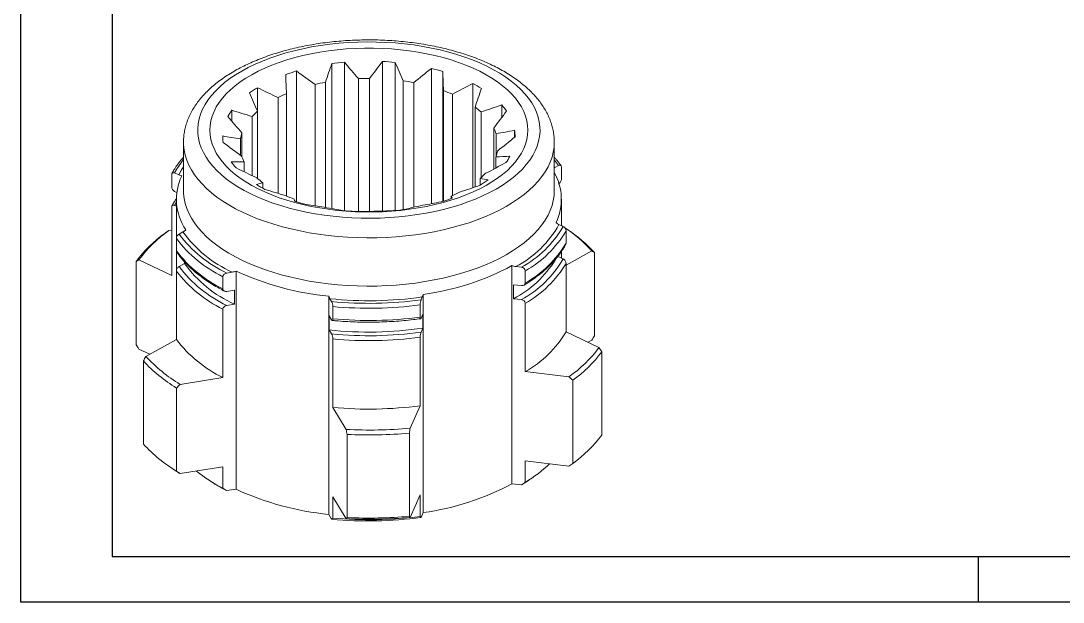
# Model space of a CAD drawing. Header units: millimetres. Extents: x 2521 to 2789, y 1164 to 1354.
# Drawn here: x 2520.6 to 2666.8, y 1164.3 to 1245.8 of the extents above; entities that cross this region are included whole.
import ezdxf

# ---------------------------------------------------------------- set-up
doc = ezdxf.new("R2010")
doc.units = ezdxf.units.MM
doc.linetypes.add('ACAD_ISO05W100', pattern=[33, 24, -3, 0, -3, 0, -3])
doc.layers.add('AM_BOR', color=2, linetype='ACAD_ISO05W100', lineweight=35)

# ---------------------------------------------------------------- blocks, each defined once
blk = doc.blocks.new('A3 ZTL')
for p, q in [((19.57, 280.82), (19.57, 9.78)), ((19.57, 9.78), (401.17, 9.78))]:
    blk.add_line(p, q)
at = {"layer": 'AM_BOR', "color": 135, "linetype": 'Continuous', "lineweight": 25}
for p, q in [((0, 0), (0, 290.61)), ((410.96, 0), (0, 0))]:
    blk.add_line(p, q, dxfattribs=at)
at = {"layer": 'AM_BOR', "color": 135, "lineweight": 25}
blk.add_line((205.48, 9.78), (205.48, 0), dxfattribs=at)

msp = doc.modelspace()

# ---------------------------------------------------------------- linework, layer by layer
at = {"color": 7, "linetype": 'Continuous', "lineweight": 15}
for p, q in [((2564.187, 1219.47), (2564.187, 1239.8)), ((2565.947, 1219.179), (2565.947, 1239.995)), ((2571.283, 1219.123), (2571.283, 1240.1)), ((2573.066, 1219.2), (2573.066, 1239.974)), ((2559.243, 1220.412), (2559.243, 1238.762)), ((2578.15, 1220.15), (2578.15, 1239.132)), ((2579.742, 1220.474), (2579.742, 1238.7)), ((2561.832, 1236.87), (2561.832, 1219.855)), ((2563.292, 1237.177), (2563.292, 1219.622)), ((2567.913, 1237.69), (2567.913, 1219.075)), ((2569.488, 1237.721), (2569.488, 1219.077)), ((2574.172, 1237.39), (2574.172, 1219.32)), ((2575.672, 1237.142), (2575.672, 1219.657)), ((2583.96, 1222.396), (2583.96, 1237.013)), ((2553.762, 1233.108), (2553.762, 1236.421)), ((2557.83, 1235.573), (2557.83, 1221.225)), ((2579.854, 1236.005), (2579.854, 1220.508)), ((2581.099, 1235.507), (2581.099, 1221.291)), ((2556.662, 1235.028), (2556.662, 1221.6)), ((2584.273, 1233.703), (2584.273, 1222.502)), ((2588.013, 1232.239), (2588.013, 1233.998)), ((2550.166, 1231.728), (2550.166, 1233.256)), ((2553.027, 1232.387), (2553.027, 1224.088)), ((2553.763, 1233.105), (2553.763, 1223.694)), ((2585.113, 1233.016), (2585.113, 1223.783)), ((2586.898, 1230.761), (2586.898, 1225.016)), ((2548.889, 1229.525), (2548.889, 1229.649)), ((2551.581, 1230.069), (2551.581, 1226.73)), ((2587.23, 1229.967), (2587.23, 1226.831)), ((2589.819, 1229.47), (2589.819, 1230.451)), ((2543.388, 1228.763), (2543.388, 1221.992)), ((2551.366, 1229.264), (2551.366, 1226.962)), ((2595.388, 1221.992), (2595.388, 1228.763)), ((2587.196, 1226.73), (2587.196, 1225.173)), ((2551.879, 1226.037), (2551.879, 1224.64)), ((2595.388, 1225.188), (2595.458, 1225.214)), ((2595.998, 1225.514), (2595.458, 1225.214)), ((2596.382, 1223.584), (2596.382, 1225.298)), ((2541.732, 1224.227), (2541.732, 1222.513)), ((2542.728, 1224.18), (2542.145, 1224.458)), ((2585.013, 1223.694), (2585.013, 1222.752)), ((2554.503, 1223.096), (2554.503, 1222.327)), ((2542.145, 1221.886), (2542.453, 1221.74)), ((2542.388, 1220.78), (2542.388, 1201.11)), ((2580.946, 1221.225), (2580.946, 1220.867)), ((2596.388, 1217.07), (2596.388, 1220.78)), ((2541.732, 1219.684), (2541.732, 1210.084)), ((2542.388, 1219.799), (2542.145, 1219.915)), ((2541.326, 1216.382), (2541.732, 1216.334)), ((2542.778, 1215.898), (2543.318, 1216.199)), ((2596.048, 1217.232), (2596.631, 1216.954)), ((2597.286, 1216.506), (2596.886, 1216.78)), ((2597.045, 1216.328), (2597.045, 1214.614)), ((2542.394, 1213.542), (2542.394, 1215.257)), ((2596.388, 1212.527), (2596.388, 1213.449)), ((2600.65, 1213.527), (2597.045, 1211.524)), ((2601.018, 1201.646), (2601.018, 1213.303)), ((2536.729, 1212.043), (2536.729, 1200.385)), ((2541.732, 1210.084), (2537.125, 1212.282)), ((2542.778, 1211.355), (2543.551, 1211.785)), ((2543.551, 1211.785), (2543.551, 1211.997)), ((2595.885, 1212.767), (2596.631, 1212.411)), ((2597.045, 1211.785), (2597.045, 1202.185)), ((2542.394, 1201.113), (2542.394, 1210.714)), ((2550.217, 1210.552), (2549.458, 1210.431)), ((2550.763, 1210.712), (2550.763, 1180.123)), ((2589.446, 1211.47), (2589.446, 1180.882)), ((2590.777, 1211.241), (2590.003, 1211.332)), ((2591.327, 1209.033), (2591.327, 1210.748)), ((2548.919, 1209.916), (2548.919, 1208.202)), ((2549.458, 1207.859), (2550.544, 1208.032)), ((2550.544, 1208.032), (2550.544, 1206.061)), ((2577.004, 1207.438), (2577.004, 1176.85)), ((2589.669, 1208.799), (2590.777, 1208.669)), ((2589.669, 1206.828), (2589.669, 1208.799)), ((2550.544, 1206.061), (2549.458, 1205.888)), ((2563.764, 1207.179), (2563.764, 1176.59)), ((2564.167, 1206.433), (2563.932, 1206.824)), ((2576.576, 1205.967), (2576.576, 1204.253)), ((2576.877, 1207.078), (2576.701, 1206.679)), ((2590.777, 1206.698), (2589.669, 1206.828)), ((2591.327, 1196.605), (2591.327, 1206.205)), ((2548.919, 1205.373), (2548.919, 1195.773)), ((2564.334, 1204.013), (2564.334, 1205.727)), ((2576.701, 1204.107), (2576.953, 1204.678)), ((2576.953, 1204.678), (2576.953, 1202.707)), ((2563.831, 1204.421), (2564.167, 1203.862)), ((2563.831, 1202.45), (2563.831, 1204.421)), ((2564.167, 1201.89), (2563.831, 1202.45)), ((2576.953, 1202.707), (2576.701, 1202.136)), ((2597.045, 1202.185), (2601.651, 1199.987)), ((2538.126, 1198.741), (2542.394, 1201.113)), ((2564.334, 1191.584), (2564.334, 1201.184)), ((2576.576, 1201.424), (2576.576, 1191.824)), ((2600.119, 1200.718), (2600.65, 1201.013)), ((2537.125, 1199.767), (2538.657, 1199.036)), ((2602.047, 1199.369), (2602.047, 1187.711)), ((2537.759, 1186.451), (2537.759, 1198.108)), ((2548.919, 1195.773), (2542.92, 1194.818)), ((2597.451, 1195.887), (2591.327, 1196.605)), ((2542.403, 1194.307), (2542.403, 1182.649)), ((2597.978, 1183.739), (2597.978, 1195.397)), ((2566.189, 1188.494), (2564.334, 1191.584)), ((2576.576, 1191.824), (2575.182, 1188.67)), ((2566.348, 1176.142), (2566.348, 1187.799)), ((2575.062, 1187.97), (2575.062, 1176.313)), ((2591.327, 1184.09), (2597.451, 1183.372)), ((2591.327, 1181.09), (2591.327, 1184.09)), ((2541.491, 1183.248), (2541.89, 1182.974)), ((2542.92, 1182.303), (2548.919, 1183.258)), ((2548.919, 1183.258), (2548.919, 1180.258)), ((2546.447, 1181.738), (2546.846, 1181.464)), ((2591.93, 1181.464), (2592.33, 1181.738)), ((2549.458, 1179.916), (2550.763, 1180.123)), ((2589.446, 1180.882), (2590.777, 1180.726)), ((2564.334, 1179.069), (2566.189, 1175.979)), ((2564.334, 1176.069), (2564.334, 1179.069)), ((2575.182, 1176.155), (2576.576, 1179.309)), ((2576.576, 1179.309), (2576.576, 1176.309)), ((2576.701, 1176.164), (2577.004, 1176.85)), ((2563.764, 1176.59), (2564.167, 1175.918))]:
    msp.add_line(p, q, dxfattribs=at)
at = {"color": 8, "linetype": 'Continuous', "lineweight": 15}
for p, q in [((2595.388, 1225.32), (2595.458, 1225.214)), ((2542.388, 1220.355), (2542.145, 1219.915))]:
    msp.add_line(p, q, dxfattribs=at)
at = {"color": 7, "linetype": 'Continuous', "lineweight": 15, "flags": 128}
for points in [[(2558.187, 1219.546), (2559.374, 1219.244), (2560.59, 1218.977), (2561.834, 1218.745), (2563.1, 1218.549), (2564.386, 1218.388), (2565.686, 1218.265), (2566.998, 1218.178), (2568.317, 1218.129), (2569.64, 1218.118), (2570.962, 1218.143), (2572.278, 1218.207), (2573.587, 1218.307), (2574.882, 1218.445), (2576.161, 1218.619), (2577.419, 1218.829), (2578.652, 1219.075), (2579.858, 1219.355), (2581.032, 1219.669), (2582.17, 1220.016), (2583.27, 1220.394), (2584.327, 1220.803), (2585.339, 1221.242), (2586.303, 1221.709), (2587.215, 1222.202), (2588.073, 1222.72), (2588.875, 1223.262), (2589.617, 1223.826), (2590.297, 1224.41), (2590.915, 1225.012), (2591.467, 1225.632), (2591.951, 1226.265), (2592.368, 1226.912), (2592.714, 1227.569), (2592.99, 1228.235), (2593.194, 1228.909), (2593.326, 1229.586), (2593.385, 1230.267), (2593.371, 1230.948), (2593.284, 1231.628), (2593.125, 1232.304), (2592.893, 1232.975), (2592.591, 1233.638), (2592.217, 1234.291), (2591.775, 1234.933), (2591.264, 1235.562), (2590.687, 1236.175), (2590.046, 1236.77), (2589.341, 1237.347), (2588.576, 1237.902), (2587.753, 1238.436), (2586.874, 1238.945), (2585.942, 1239.428), (2584.959, 1239.884), (2583.93, 1240.311), (2582.856, 1240.709), (2581.741, 1241.076), (2580.589, 1241.41), (2579.403, 1241.711), (2578.186, 1241.978), (2576.942, 1242.21), (2575.676, 1242.407), (2574.391, 1242.567), (2573.09, 1242.691), (2571.778, 1242.777), (2570.459, 1242.826), (2569.136, 1242.838), (2567.815, 1242.812), (2566.498, 1242.749), (2565.19, 1242.648), (2563.894, 1242.511), (2562.616, 1242.336), (2561.358, 1242.126), (2560.124, 1241.881), (2558.918, 1241.601), (2557.745, 1241.287), (2556.606, 1240.94), (2555.507, 1240.561), (2554.449, 1240.152), (2553.437, 1239.714), (2552.473, 1239.247), (2551.561, 1238.754), (2550.703, 1238.235), (2549.902, 1237.693), (2549.16, 1237.13), (2548.479, 1236.546), (2547.862, 1235.943), (2547.31, 1235.324), (2546.825, 1234.69), (2546.409, 1234.044), (2546.062, 1233.386), (2545.786, 1232.72), (2545.582, 1232.047), (2545.451, 1231.369), (2545.392, 1230.689), (2545.406, 1230.008), (2545.492, 1229.328), (2545.652, 1228.652), (2545.883, 1227.981), (2546.186, 1227.318), (2546.559, 1226.664), (2547.001, 1226.022), (2547.512, 1225.394), (2548.089, 1224.781), (2548.731, 1224.185), (2549.435, 1223.609), (2550.2, 1223.053), (2551.023, 1222.52), (2551.902, 1222.011), (2552.834, 1221.528), (2553.817, 1221.072), (2554.847, 1220.644), (2555.92, 1220.247), (2557.035, 1219.88), (2558.187, 1219.546)], [(2558.981, 1220.32), (2557.872, 1220.643), (2556.8, 1220.997), (2555.77, 1221.383), (2554.784, 1221.798), (2553.846, 1222.242), (2552.958, 1222.712), (2552.124, 1223.208), (2551.347, 1223.727), (2550.628, 1224.269), (2549.97, 1224.83), (2549.376, 1225.411), (2548.847, 1226.007), (2548.385, 1226.619), (2547.991, 1227.242), (2547.668, 1227.877), (2547.415, 1228.52), (2547.233, 1229.169), (2547.124, 1229.822), (2547.088, 1230.478), (2547.125, 1231.134), (2547.234, 1231.787), (2547.415, 1232.437), (2547.668, 1233.08), (2547.992, 1233.714), (2548.385, 1234.338), (2548.847, 1234.949), (2549.376, 1235.546), (2549.971, 1236.126), (2550.629, 1236.688), (2551.347, 1237.229), (2552.125, 1237.748), (2552.959, 1238.244), (2553.847, 1238.715), (2554.785, 1239.158), (2555.771, 1239.573), (2556.802, 1239.959), (2557.873, 1240.313), (2558.982, 1240.636), (2560.125, 1240.925), (2561.298, 1241.181), (2562.498, 1241.401), (2563.72, 1241.586), (2564.96, 1241.734), (2566.215, 1241.846), (2567.481, 1241.921), (2568.752, 1241.958), (2570.026, 1241.958), (2571.297, 1241.921), (2572.562, 1241.846), (2573.817, 1241.734), (2575.058, 1241.586), (2576.28, 1241.401), (2577.479, 1241.18), (2578.653, 1240.925), (2579.795, 1240.636), (2580.904, 1240.313), (2581.976, 1239.958), (2583.006, 1239.573), (2583.992, 1239.158), (2584.93, 1238.714), (2585.818, 1238.244), (2586.652, 1237.748), (2587.43, 1237.228), (2588.148, 1236.687), (2588.806, 1236.125), (2589.4, 1235.545), (2589.929, 1234.948), (2590.392, 1234.337), (2590.785, 1233.713), (2591.109, 1233.079), (2591.362, 1232.436), (2591.543, 1231.787), (2591.652, 1231.133), (2591.688, 1230.477), (2591.652, 1229.822), (2591.543, 1229.168), (2591.361, 1228.519), (2591.108, 1227.876), (2590.785, 1227.242), (2590.391, 1226.618), (2589.929, 1226.007), (2589.4, 1225.41), (2588.805, 1224.83), (2588.148, 1224.268), (2587.429, 1223.727), (2586.651, 1223.207), (2585.817, 1222.711), (2584.929, 1222.241), (2583.991, 1221.798), (2583.005, 1221.382), (2581.975, 1220.997), (2580.903, 1220.642), (2579.794, 1220.32), (2578.651, 1220.03), (2577.478, 1219.775), (2576.279, 1219.554), (2575.057, 1219.37), (2573.816, 1219.221), (2572.561, 1219.109), (2571.296, 1219.035), (2570.024, 1218.997), (2568.751, 1218.997), (2567.479, 1219.035), (2566.214, 1219.109), (2564.959, 1219.221), (2563.718, 1219.37), (2562.496, 1219.555), (2561.297, 1219.775), (2560.124, 1220.031), (2558.981, 1220.32)], [(2596.621, 1216.959), (2596.563, 1216.998), (2596.382, 1217.117)], [(2542.92, 1182.303), (2542.213, 1182.756), (2541.89, 1182.974)], [(2591.93, 1181.464), (2591.774, 1181.358), (2590.777, 1180.726)]]:
    msp.add_lwpolyline(points, dxfattribs=at)
at = {"color": 8, "linetype": 'Continuous', "lineweight": 15, "flags": 128}
for points in [[(2557.254, 1216.92), (2556.057, 1217.267), (2554.898, 1217.645), (2553.779, 1218.054), (2552.703, 1218.493), (2551.674, 1218.961), (2550.694, 1219.456), (2549.767, 1219.978), (2548.894, 1220.523), (2548.078, 1221.092), (2547.322, 1221.682), (2546.627, 1222.291), (2545.995, 1222.919), (2545.429, 1223.563), (2544.929, 1224.221), (2544.498, 1224.893), (2544.136, 1225.575), (2543.845, 1226.265), (2543.624, 1226.963), (2543.476, 1227.666), (2543.399, 1228.372), (2543.388, 1228.764)], [(2595.388, 1228.767), (2595.356, 1228.095), (2595.251, 1227.39), (2595.074, 1226.689), (2594.826, 1225.994), (2594.507, 1225.306), (2594.117, 1224.628), (2593.659, 1223.962), (2593.133, 1223.309), (2592.541, 1222.671), (2591.885, 1222.05), (2591.165, 1221.448), (2590.385, 1220.866), (2589.547, 1220.306), (2588.652, 1219.77), (2587.704, 1219.259), (2586.704, 1218.775), (2585.657, 1218.318), (2584.564, 1217.89), (2583.428, 1217.493), (2582.254, 1217.127), (2581.044, 1216.793), (2579.801, 1216.493), (2578.529, 1216.227), (2577.232, 1215.996), (2575.913, 1215.801), (2574.575, 1215.642), (2573.223, 1215.519), (2571.861, 1215.433), (2570.491, 1215.385), (2569.119, 1215.373), (2567.747, 1215.399), (2566.38, 1215.462), (2565.021, 1215.563), (2563.675, 1215.7), (2562.344, 1215.873), (2561.033, 1216.083), (2559.745, 1216.327), (2558.485, 1216.607), (2557.254, 1216.92)], [(2542.728, 1224.18), (2543.121, 1224.9), (2543.388, 1225.32)], [(2595.998, 1225.514), (2595.433, 1226.274), (2595.388, 1226.33)], [(2543.388, 1221.992), (2543.399, 1221.6), (2543.476, 1220.894), (2543.624, 1220.192), (2543.845, 1219.494), (2544.136, 1218.803), (2544.498, 1218.121), (2544.929, 1217.45), (2545.429, 1216.791), (2545.995, 1216.147), (2546.627, 1215.52), (2547.322, 1214.91), (2548.078, 1214.32), (2548.894, 1213.752), (2549.767, 1213.206), (2550.694, 1212.685), (2551.674, 1212.19), (2552.703, 1211.722), (2553.779, 1211.283), (2554.898, 1210.873), (2556.057, 1210.495), (2557.254, 1210.149)], [(2557.254, 1210.149), (2558.485, 1209.835), (2559.745, 1209.556), (2561.033, 1209.311), (2562.344, 1209.102), (2563.675, 1208.928), (2565.021, 1208.791), (2566.38, 1208.691), (2567.747, 1208.628), (2569.119, 1208.602), (2570.491, 1208.613), (2571.861, 1208.662), (2573.223, 1208.747), (2574.575, 1208.87), (2575.913, 1209.029), (2577.232, 1209.225), (2578.529, 1209.456), (2579.801, 1209.722), (2581.044, 1210.022), (2582.254, 1210.355), (2583.428, 1210.721), (2584.564, 1211.119), (2585.657, 1211.546), (2586.704, 1212.003), (2587.704, 1212.488), (2588.652, 1212.999), (2589.547, 1213.535), (2590.385, 1214.095), (2591.165, 1214.676), (2591.885, 1215.278), (2592.541, 1215.899), (2593.133, 1216.537), (2593.659, 1217.19), (2594.117, 1217.856), (2594.507, 1218.534), (2594.826, 1219.222), (2595.074, 1219.917), (2595.251, 1220.618), (2595.356, 1221.323), (2595.388, 1221.992)]]:
    msp.add_lwpolyline(points, dxfattribs=at)
at = {"color": 7, "linetype": 'Continuous', "lineweight": 15}
for centre, radius, start, end in [((2569.248, 1202.289), 37.851, 95.00334, 97.68337), ((2569.425, 1201.167), 38.977, 84.63988, 87.26801), ((2567.116, 1211.869), 28.022, 106.31929, 109.59425), ((2570.916, 1209.37), 30.629, 73.25232, 76.33866), ((2568.675, 1207.909), 29.758, 100.42205, 103.29459), ((2569.388, 1202.649), 35.073, 89.83596, 92.4104), ((2569.768, 1206.133), 31.566, 79.21856, 81.98032), ((2575.512, 1220.743), 18.333, 58.21286, 62.55878), ((2561.97, 1222.853), 15.858, 121.17081, 125.95811), ((2565.366, 1217.901), 19.212, 113.09466, 116.94043), ((2572.45, 1215.682), 21.63, 66.43211, 69.98557), ((2577.446, 1224.505), 11.455, 47.98506, 53.41428), ((2581.34, 1228.018), 8.96, 34.86117, 41.86652), ((2556.399, 1228.753), 7.69, 144.15194, 151.90913), ((2560.194, 1225.78), 9.748, 131.28184, 137.32822), ((2581.802, 1228.159), 5.722, 18.42458, 27.05062), ((2554.367, 1229.588), 5.479, 179.36422, 189.08989), ((2556.464, 1228.336), 5.182, 160.4613, 169.67688), ((2584.409, 1229.586), 5.479, 359.36422, 9.08989), ((2556.975, 1228.64), 5.722, 198.42458, 207.05062), ((2582.312, 1228.463), 5.182, 340.4613, 349.67688), ((2582.377, 1230.421), 7.69, 324.15194, 331.90913), ((2557.436, 1231.156), 8.96, 214.86117, 221.86652), ((2550.058, 1220.761), 7.655, 154.52345, 213.93066), ((2561.331, 1232.294), 11.455, 227.98506, 233.41428), ((2578.582, 1231.019), 9.748, 311.28184, 317.32822), ((2576.807, 1236.321), 15.858, 301.17081, 305.95811), ((2588.796, 1220.787), 7.58, 334.35091, 29.5815), ((2563.264, 1238.431), 18.333, 238.21286, 242.55878), ((2566.326, 1241.117), 21.63, 246.43211, 249.98557), ((2571.66, 1247.306), 28.022, 286.31929, 289.59425), ((2573.41, 1238.897), 19.212, 293.09466, 296.94043), ((2567.86, 1249.804), 30.629, 253.25232, 256.33866), ((2569.009, 1250.666), 31.566, 259.21856, 261.98032), ((2569.351, 1258.007), 38.977, 264.63988, 267.26801), ((2569.389, 1254.15), 35.073, 269.83596, 272.4104), ((2569.528, 1256.885), 37.851, 275.00334, 277.68337), ((2570.102, 1248.889), 29.758, 280.42205, 283.29459), ((2552.008, 1201.235), 18.535, 125.19466, 143.4154), ((2557.332, 1226.282), 17.265, 215.7367, 245.66265), ((2583.02, 1224.533), 14.935, 297.87601, 330.73406), ((2583.471, 1224.582), 15.211, 298.70809, 329.90198), ((2583.741, 1224.24), 15.479, 299.34938, 329.26069), ((2585.106, 1199.343), 21.043, 42.38215, 55.95894), ((2585.586, 1199.099), 20.974, 42.6284, 56.0942), ((2551.746, 1200.727), 18.803, 125.60721, 143.00286), ((2556.823, 1226.229), 18.127, 217.25164, 244.1477), ((2557.061, 1226.534), 17.808, 216.67318, 244.72616), ((2556.823, 1224.515), 18.127, 217.25164, 244.1477), ((2583.741, 1222.526), 15.479, 299.34938, 329.26069), ((2557.475, 1221.663), 17.072, 215.35186, 246.04748), ((2582.625, 1220.254), 15.162, 297.68228, 328.40046), ((2583.471, 1220.039), 15.211, 298.70809, 329.90198), ((2583.741, 1219.697), 15.479, 299.34938, 329.26069), ((2556.823, 1221.686), 18.127, 217.25164, 244.1477), ((2557.061, 1221.991), 17.808, 216.67318, 244.72616), ((2567.523, 1246.695), 39.694, 245.02492, 264.56606), ((2572.206, 1243.453), 36.333, 277.58789, 298.32566), ((2569.38, 1259.197), 52.656, 264.06129, 278.18507), ((2569.381, 1260.261), 54.08, 264.46737, 277.77899), ((2569.382, 1260.581), 55.086, 264.74227, 277.50409), ((2569.382, 1258.867), 55.086, 264.74227, 277.50409), ((2569.38, 1254.201), 52.048, 263.88015, 278.36621), ((2569.381, 1255.718), 54.08, 264.46737, 277.77899), ((2583.741, 1210.097), 15.479, 299.34938, 329.26069), ((2556.823, 1212.086), 18.127, 217.25164, 244.1477), ((2569.382, 1256.038), 55.086, 264.74227, 277.50409), ((2554.162, 1213.443), 21.756, 222.51526, 238.88409), ((2586.768, 1211.033), 18.535, 305.19466, 323.4154), ((2587.03, 1210.684), 18.803, 305.60721, 323.00286), ((2553.932, 1213.13), 22.073, 222.88625, 238.5131), ((2569.382, 1246.438), 55.086, 264.74227, 277.50409), ((2569.386, 1254.856), 66.439, 267.24148, 275.00489), ((2569.386, 1255.157), 67.427, 267.41751, 274.82885), ((2587.03, 1199.027), 18.803, 305.60721, 323.00286), ((2553.932, 1201.473), 22.073, 222.88625, 238.5131), ((2559.313, 1200.408), 22.672, 231.49397, 242.7136), ((2581.34, 1197.733), 19.41, 300.96874, 313.65695), ((2560.39, 1201.33), 24.043, 235.71667, 242.95671), ((2567.523, 1216.106), 39.694, 245.02492, 264.56606), ((2572.206, 1212.865), 36.333, 277.58789, 298.32566), ((2569.381, 1229.746), 54.08, 264.46737, 277.77899), ((2569.382, 1230.923), 55.086, 264.74227, 277.50409), ((2569.386, 1242.341), 66.439, 267.24148, 275.00489), ((2569.386, 1243.5), 67.427, 267.41751, 274.82885)]:
    msp.add_arc(centre, radius, start, end, dxfattribs=at)
at = {"color": 8, "linetype": 'Continuous', "lineweight": 15}
msp.add_arc((2551.957, 1219.293), 11.089, 140.6058, 152.23713, dxfattribs=at)
at = {"color": 7, "linetype": 'Continuous', "lineweight": 15}
for points, knots in [([(2595.382, 1228.768), (2595.384, 1228.823), (2595.394, 1229.124), (2595.346, 1229.671), (2595.238, 1230.406), (2595.06, 1231.133), (2594.82, 1231.854), (2594.515, 1232.566), (2594.147, 1233.268), (2593.715, 1233.959), (2593.219, 1234.638), (2592.66, 1235.302), (2592.04, 1235.948), (2591.36, 1236.576), (2590.621, 1237.182), (2589.828, 1237.765), (2588.982, 1238.322), (2588.086, 1238.854), (2587.144, 1239.357), (2586.158, 1239.832), (2585.132, 1240.277), (2584.067, 1240.692), (2582.967, 1241.076), (2581.835, 1241.429), (2580.672, 1241.749), (2579.483, 1242.037), (2578.27, 1242.293), (2577.036, 1242.514), (2575.784, 1242.703), (2574.516, 1242.857), (2573.236, 1242.977), (2571.948, 1243.063), (2570.653, 1243.114), (2569.355, 1243.13), (2568.057, 1243.112), (2566.762, 1243.059), (2565.474, 1242.972), (2564.196, 1242.85), (2562.929, 1242.694), (2561.679, 1242.504), (2560.446, 1242.281), (2559.235, 1242.024), (2558.048, 1241.735), (2556.889, 1241.413), (2555.759, 1241.059), (2554.661, 1240.674), (2553.599, 1240.258), (2552.574, 1239.812), (2551.59, 1239.336), (2550.648, 1238.83), (2549.752, 1238.296), (2548.904, 1237.734), (2548.107, 1237.145), (2547.364, 1236.53), (2546.678, 1235.891), (2546.051, 1235.229), (2545.486, 1234.547), (2544.986, 1233.848), (2544.552, 1233.133), (2544.187, 1232.407), (2543.889, 1231.673), (2543.66, 1230.933), (2543.5, 1230.189), (2543.404, 1229.466), (2543.395, 1228.991), (2543.391, 1228.764)], [0, 0, 0, 0, 0.0033332, 0.0182463, 0.0331585, 0.0481197, 0.0631807, 0.0783844, 0.0937624, 0.1093329, 0.1250994, 0.1410509, 0.1571653, 0.1734124, 0.1897593, 0.2061744, 0.2226298, 0.2391033, 0.2555747, 0.2720331, 0.2884718, 0.3048877, 0.3212792, 0.3376464, 0.3539903, 0.3703127, 0.3866155, 0.402901, 0.4191716, 0.4354297, 0.4516778, 0.4679181, 0.4841532, 0.5003854, 0.516617, 0.5328501, 0.5490865, 0.5653289, 0.5815794, 0.5978407, 0.6141153, 0.6304056, 0.6467144, 0.6630441, 0.6793973, 0.6957761, 0.7121826, 0.7286181, 0.7450828, 0.7615758, 0.7780938, 0.7946306, 0.8111747, 0.8277055, 0.8441997, 0.8606274, 0.876954, 0.8931429, 0.9091602, 0.9249807, 0.940592, 0.955998, 0.9712194, 0.9862908, 1, 1, 1, 1]), ([(2543.388, 1226.662), (2543.262, 1226.521), (2542.941, 1226.162), (2542.495, 1225.567), (2542.079, 1224.948), (2541.862, 1224.548), (2541.772, 1224.382)], [0, 0, 0, 0, 0.1926504, 0.4908067, 0.7883447, 1, 1, 1, 1]), ([(2596.331, 1225.48), (2596.283, 1225.55), (2596.076, 1225.846), (2595.769, 1226.242), (2595.48, 1226.56), (2595.388, 1226.661)], [0, 0, 0, 0, 0.1736268, 0.7363667, 1, 1, 1, 1]), ([(2596.382, 1225.298), (2596.382, 1225.419), (2596.334, 1225.507), (2596.189, 1225.58), (2596.094, 1225.567), (2595.998, 1225.514)], [0, 0, 0, 0, 0.5, 0.5, 1, 1, 1, 1]), ([(2542.145, 1224.458), (2542.042, 1224.507), (2541.941, 1224.516), (2541.783, 1224.438), (2541.732, 1224.348), (2541.732, 1224.227)], [0, 0, 0, 0, 0.5, 0.5, 1, 1, 1, 1]), ([(2595.998, 1222.942), (2596.094, 1222.995), (2596.188, 1223.087), (2596.334, 1223.322), (2596.382, 1223.463), (2596.382, 1223.584)], [0, 0, 0, 0, 0.5, 0.5, 1, 1, 1, 1]), ([(2541.732, 1222.513), (2541.732, 1222.392), (2541.783, 1222.252), (2541.94, 1222.024), (2542.043, 1221.936), (2542.145, 1221.886)], [0, 0, 0, 0, 0.5, 0.5, 1, 1, 1, 1]), ([(2542.361, 1220.807), (2542.254, 1220.651), (2542.036, 1220.333), (2541.861, 1220.006), (2541.772, 1219.839)], [0, 0, 0, 0, 0.4914171, 1, 1, 1, 1]), ([(2542.145, 1219.915), (2542.042, 1219.964), (2541.941, 1219.973), (2541.783, 1219.895), (2541.732, 1219.805), (2541.732, 1219.684)], [0, 0, 0, 0, 0.5, 0.5, 1, 1, 1, 1]), ([(2596.631, 1216.954), (2596.734, 1216.905), (2596.835, 1216.817), (2596.993, 1216.588), (2597.045, 1216.449), (2597.045, 1216.328)], [0, 0, 0, 0, 0.5, 0.5, 1, 1, 1, 1]), ([(2542.394, 1215.257), (2542.394, 1215.377), (2542.442, 1215.519), (2542.588, 1215.753), (2542.683, 1215.845), (2542.778, 1215.898)], [0, 0, 0, 0, 0.5, 0.5, 1, 1, 1, 1]), ([(2542.449, 1213.364), (2542.441, 1213.372), (2542.408, 1213.403), (2542.396, 1213.474), (2542.395, 1213.532), (2542.394, 1213.542)], [0, 0, 0, 0, 0.2034622, 0.8543782, 1, 1, 1, 1]), ([(2542.445, 1213.361), (2542.493, 1213.291), (2542.7, 1212.995), (2543.107, 1212.482), (2543.689, 1211.829), (2544.332, 1211.192), (2545.032, 1210.572), (2545.789, 1209.971), (2546.598, 1209.39), (2547.461, 1208.832), (2548.298, 1208.336), (2548.866, 1208.037), (2549.112, 1207.907)], [0, 0, 0, 0, 0.0339104, 0.1436169, 0.2535013, 0.363603, 0.4738633, 0.5842306, 0.6946621, 0.8051243, 0.9155888, 1, 1, 1, 1]), ([(2591.149, 1208.74), (2591.251, 1208.802), (2591.652, 1209.045), (2592.315, 1209.486), (2593.118, 1210.07), (2593.866, 1210.675), (2594.559, 1211.3), (2595.193, 1211.942), (2595.769, 1212.6), (2596.282, 1213.273), (2596.697, 1213.893), (2596.914, 1214.293), (2597.005, 1214.459)], [0, 0, 0, 0, 0.0376866, 0.1483081, 0.2589602, 0.3696118, 0.4802337, 0.5907901, 0.7012353, 0.8115139, 0.9215638, 1, 1, 1, 1]), ([(2597.045, 1214.614), (2597.043, 1214.57), (2597.04, 1214.509), (2597.012, 1214.47), (2597.005, 1214.46)], [0, 0, 0, 0, 0.7263729, 1, 1, 1, 1]), ([(2596.631, 1212.411), (2596.734, 1212.362), (2596.835, 1212.274), (2596.993, 1212.045), (2597.045, 1211.906), (2597.045, 1211.785)], [0, 0, 0, 0, 0.5, 0.5, 1, 1, 1, 1]), ([(2542.394, 1210.714), (2542.394, 1210.834), (2542.442, 1210.976), (2542.588, 1211.21), (2542.683, 1211.302), (2542.778, 1211.355)], [0, 0, 0, 0, 0.5, 0.5, 1, 1, 1, 1]), ([(2549.458, 1210.431), (2549.324, 1210.409), (2549.192, 1210.349), (2548.986, 1210.163), (2548.919, 1210.037), (2548.919, 1209.916)], [0, 0, 0, 0, 0.5, 0.5, 1, 1, 1, 1]), ([(2591.327, 1210.748), (2591.327, 1210.869), (2591.259, 1210.992), (2591.05, 1211.169), (2590.914, 1211.225), (2590.777, 1211.241)], [0, 0, 0, 0, 0.5, 0.5, 1, 1, 1, 1]), ([(2590.777, 1208.669), (2590.914, 1208.653), (2591.049, 1208.677), (2591.259, 1208.806), (2591.327, 1208.912), (2591.327, 1209.033)], [0, 0, 0, 0, 0.5, 0.5, 1, 1, 1, 1]), ([(2548.919, 1208.202), (2548.919, 1208.081), (2548.986, 1207.977), (2549.191, 1207.857), (2549.324, 1207.838), (2549.458, 1207.859)], [0, 0, 0, 0, 0.5, 0.5, 1, 1, 1, 1]), ([(2564.334, 1205.727), (2564.334, 1205.848), (2564.313, 1205.997), (2564.25, 1206.255), (2564.209, 1206.364), (2564.167, 1206.433)], [0, 0, 0, 0, 0.5, 0.5, 1, 1, 1, 1]), ([(2576.701, 1206.679), (2576.67, 1206.608), (2576.639, 1206.5), (2576.591, 1206.238), (2576.576, 1206.088), (2576.576, 1205.967)], [0, 0, 0, 0, 0.5, 0.5, 1, 1, 1, 1]), ([(2591.327, 1206.205), (2591.327, 1206.326), (2591.259, 1206.449), (2591.05, 1206.626), (2590.914, 1206.682), (2590.777, 1206.698)], [0, 0, 0, 0, 0.5, 0.5, 1, 1, 1, 1]), ([(2549.458, 1205.888), (2549.324, 1205.866), (2549.192, 1205.806), (2548.986, 1205.62), (2548.919, 1205.494), (2548.919, 1205.373)], [0, 0, 0, 0, 0.5, 0.5, 1, 1, 1, 1]), ([(2564.167, 1203.862), (2564.209, 1203.793), (2564.249, 1203.764), (2564.313, 1203.812), (2564.334, 1203.892), (2564.334, 1204.013)], [0, 0, 0, 0, 0.5, 0.5, 1, 1, 1, 1]), ([(2564.251, 1203.781), (2564.418, 1203.765), (2565.034, 1203.707), (2566.106, 1203.632), (2567.468, 1203.567), (2568.834, 1203.536), (2570.202, 1203.539), (2571.568, 1203.577), (2572.929, 1203.647), (2574.281, 1203.752), (2575.519, 1203.877), (2576.299, 1203.98), (2576.637, 1204.025)], [0, 0, 0, 0, 0.0407736, 0.1502146, 0.2596551, 0.3690905, 0.4785238, 0.5879581, 0.6973953, 0.8068386, 0.916291, 1, 1, 1, 1]), ([(2576.576, 1204.253), (2576.576, 1204.132), (2576.591, 1204.052), (2576.639, 1204.007), (2576.67, 1204.037), (2576.701, 1204.107)], [0, 0, 0, 0, 0.5, 0.5, 1, 1, 1, 1]), ([(2564.334, 1201.184), (2564.334, 1201.305), (2564.313, 1201.454), (2564.25, 1201.712), (2564.209, 1201.821), (2564.167, 1201.89)], [0, 0, 0, 0, 0.5, 0.5, 1, 1, 1, 1]), ([(2576.701, 1202.136), (2576.67, 1202.065), (2576.639, 1201.957), (2576.591, 1201.695), (2576.576, 1201.545), (2576.576, 1201.424)], [0, 0, 0, 0, 0.5, 0.5, 1, 1, 1, 1])]:
    msp.add_open_spline(points, degree=3, knots=knots, dxfattribs=at)
for points in [[(2564.187, 1239.8), (2563.89, 1238.919), (2563.592, 1238.043), (2563.292, 1237.177)], [(2565.947, 1239.995), (2566.599, 1239.22), (2567.253, 1238.45), (2567.913, 1237.69)], [(2571.283, 1240.1), (2570.688, 1239.3), (2570.09, 1238.506), (2569.488, 1237.721)], [(2573.066, 1239.974), (2573.433, 1239.106), (2573.801, 1238.244), (2574.172, 1237.39)], [(2557.719, 1238.268), (2557.756, 1237.363), (2557.793, 1236.464), (2557.83, 1235.573)], [(2559.243, 1238.762), (2560.101, 1238.123), (2560.964, 1237.491), (2561.832, 1236.87)], [(2578.15, 1239.132), (2577.329, 1238.461), (2576.503, 1237.796), (2575.672, 1237.142)], [(2579.742, 1238.7), (2579.779, 1237.795), (2579.816, 1236.896), (2579.854, 1236.005)], [(2583.96, 1237.013), (2583.012, 1236.503), (2582.058, 1235.999), (2581.099, 1235.507)], [(2552.658, 1235.689), (2553.025, 1234.821), (2553.393, 1233.958), (2553.763, 1233.105)], [(2553.762, 1236.421), (2554.724, 1235.948), (2555.69, 1235.482), (2556.662, 1235.028)], [(2585.169, 1236.326), (2584.872, 1235.445), (2584.574, 1234.57), (2584.273, 1233.703)], [(2588.013, 1233.998), (2587.051, 1233.661), (2586.085, 1233.332), (2585.113, 1233.016)], [(2549.615, 1232.374), (2550.267, 1231.598), (2550.922, 1230.829), (2551.581, 1230.069)], [(2550.166, 1233.256), (2551.115, 1232.957), (2552.068, 1232.665), (2553.027, 1232.387)], [(2588.693, 1233.14), (2588.097, 1232.34), (2587.5, 1231.546), (2586.898, 1230.761)], [(2548.889, 1229.649), (2549.71, 1229.51), (2550.535, 1229.38), (2551.366, 1229.264)], [(2589.819, 1230.451), (2588.961, 1230.28), (2588.098, 1230.117), (2587.23, 1229.967)], [(2589.888, 1229.525), (2589.066, 1228.854), (2588.241, 1228.189), (2587.41, 1227.534)], [(2548.957, 1228.723), (2549.816, 1228.084), (2550.678, 1227.452), (2551.546, 1226.831)], [(2589.161, 1226.8), (2588.509, 1226.766), (2587.855, 1226.741), (2587.196, 1226.73)], [(2550.084, 1226.034), (2550.679, 1226.024), (2551.277, 1226.023), (2551.879, 1226.037)], [(2550.763, 1225.176), (2551.725, 1224.703), (2552.691, 1224.237), (2553.663, 1223.783)], [(2588.61, 1225.918), (2587.661, 1225.407), (2586.708, 1224.904), (2585.749, 1224.412)], [(2542.728, 1224.18), (2542.869, 1224.112), (2543.011, 1224.069), (2543.147, 1224.053)], [(2586.118, 1223.485), (2585.752, 1223.543), (2585.384, 1223.611), (2585.013, 1223.694)], [(2553.607, 1222.848), (2553.904, 1222.919), (2554.203, 1223), (2554.503, 1223.096)], [(2554.816, 1222.161), (2555.765, 1221.861), (2556.718, 1221.57), (2557.677, 1221.291)], [(2585.014, 1222.753), (2584.053, 1222.416), (2583.087, 1222.087), (2582.114, 1221.77)], [(2559.034, 1220.474), (2558.997, 1220.569), (2558.96, 1220.674), (2558.923, 1220.793)], [(2581.057, 1220.906), (2581.02, 1221.001), (2580.983, 1221.105), (2580.946, 1221.225)], [(2560.626, 1220.042), (2561.448, 1219.903), (2562.273, 1219.773), (2563.104, 1219.657)], [(2565.71, 1219.2), (2565.343, 1219.258), (2564.975, 1219.326), (2564.605, 1219.409)], [(2567.493, 1219.074), (2568.088, 1219.064), (2568.686, 1219.063), (2569.288, 1219.077)], [(2572.829, 1219.179), (2572.178, 1219.144), (2571.523, 1219.119), (2570.864, 1219.108)], [(2574.589, 1219.374), (2574.886, 1219.445), (2575.184, 1219.526), (2575.485, 1219.622)], [(2579.534, 1220.412), (2578.675, 1220.241), (2577.813, 1220.078), (2576.945, 1219.928)], [(2540.799, 1216.015), (2540.974, 1216.137), (2541.15, 1216.259), (2541.326, 1216.382)], [(2543.706, 1216.488), (2543.579, 1216.367), (2543.449, 1216.272), (2543.318, 1216.199)], [(2596.048, 1217.232), (2595.907, 1217.3), (2595.766, 1217.391), (2595.629, 1217.506)], [(2601.018, 1213.303), (2600.895, 1213.378), (2600.773, 1213.453), (2600.65, 1213.527)], [(2537.125, 1212.282), (2536.993, 1212.202), (2536.861, 1212.123), (2536.729, 1212.043)], [(2550.217, 1210.552), (2550.4, 1210.581), (2550.586, 1210.635), (2550.763, 1210.712)], [(2589.446, 1211.47), (2589.628, 1211.399), (2589.814, 1211.354), (2590.003, 1211.332)], [(2576.877, 1207.078), (2576.92, 1207.175), (2576.963, 1207.296), (2577.004, 1207.438)], [(2563.764, 1207.179), (2563.819, 1207.037), (2563.875, 1206.919), (2563.932, 1206.824)], [(2600.65, 1201.013), (2600.773, 1201.224), (2600.895, 1201.435), (2601.018, 1201.646)], [(2536.729, 1200.385), (2536.861, 1200.179), (2536.993, 1199.973), (2537.125, 1199.767)], [(2537.759, 1198.108), (2537.881, 1198.319), (2538.004, 1198.53), (2538.126, 1198.741)], [(2601.651, 1199.987), (2601.783, 1199.781), (2601.915, 1199.575), (2602.047, 1199.369)], [(2597.978, 1195.397), (2597.802, 1195.56), (2597.626, 1195.724), (2597.451, 1195.887)], [(2542.92, 1194.818), (2542.747, 1194.648), (2542.575, 1194.477), (2542.403, 1194.307)], [(2566.348, 1187.799), (2566.295, 1188.031), (2566.242, 1188.262), (2566.189, 1188.494)], [(2575.182, 1188.67), (2575.142, 1188.437), (2575.102, 1188.203), (2575.062, 1187.97)], [(2542.403, 1182.649), (2542.575, 1182.534), (2542.747, 1182.418), (2542.92, 1182.303)], [(2597.451, 1183.372), (2597.626, 1183.494), (2597.802, 1183.617), (2597.978, 1183.739)], [(2590.777, 1180.726), (2590.961, 1180.847), (2591.144, 1180.968), (2591.327, 1181.09)], [(2548.919, 1180.258), (2549.099, 1180.144), (2549.278, 1180.03), (2549.458, 1179.916)], [(2564.167, 1175.918), (2564.223, 1175.968), (2564.278, 1176.018), (2564.334, 1176.069)], [(2566.189, 1175.979), (2566.242, 1176.033), (2566.295, 1176.087), (2566.348, 1176.142)], [(2575.062, 1176.313), (2575.102, 1176.26), (2575.142, 1176.208), (2575.182, 1176.155)], [(2576.576, 1176.309), (2576.617, 1176.26), (2576.659, 1176.212), (2576.701, 1176.164)]]:
    msp.add_open_spline(points, degree=3, dxfattribs=at)

# ---------------------------------------------------------------- block references
at = {"linetype": 'ByBlock', "lineweight": 0, "xscale": 0.6534000000000001, "yscale": 0.6534000000000001, "zscale": 0.6534000000000001}
msp.add_blockref('A3 ZTL', (2520.579, 1164.283), dxfattribs=at)

doc.saveas('drawing.dxf')
